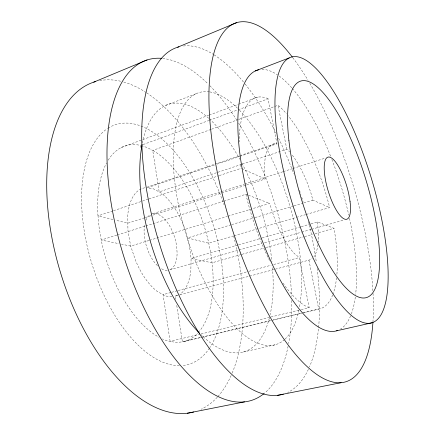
<?xml version="1.0" encoding="UTF-8"?>
<svg xmlns="http://www.w3.org/2000/svg" width="435" height="435" viewBox="0 0 435 435"><rect width="100%" height="100%" fill="white"/><g stroke="black" fill="none" stroke-linecap="round" stroke-linejoin="round"><path stroke-width="0.33" stroke-dasharray="2.17 1.63" d="M179.9 294.881L308.932 260.13L312.297 258.684M165.566 105.444L196.163 93.683M175.827 299.432L175.316 296.115L178.747 294.816M121.316 147.519L208.708 115.253M209.295 115.036L237.988 104.444M238.619 104.21L257.716 97.163M143.077 144.572L208.767 120.522M209.404 120.288L237.466 110.011M238.108 109.778L268.08 98.805L277.019 144.148M210.899 129.451L152.739 150.418L146.595 147.318L141.739 145.866M211.54 129.222L238.38 119.549M239.022 119.315L278.008 105.265L278.411 105.526A110.349 38.693 73.1 0 1 286.458 113.758M146.764 187.284L239.201 155.899M239.843 155.681L275.79 143.474L276.954 143.806L240.914 156.029M147.595 187.675L214.526 164.979M217.103 164.104L240.267 156.247M241.686 164.316L159.188 191.895L152.739 150.418L153.234 150.619A102.181 51.749 73.1 0 1 208.599 242.377L210.709 253.045L212.182 263.637A102.181 51.749 73.1 0 1 199.404 331.323M242.333 164.098L286.806 149.232L288.041 150.216A60.982 21.271 73.1 0 1 289.661 151.956M112.866 210.91L98.033 215.831L99.142 227.771L101.415 241.066A102.181 51.749 73.1 0 0 159.047 337.261M113.508 210.692L141.881 201.269M142.528 201.057L148.33 199.132M148.977 198.915L218.609 175.789M219.256 175.577L241.18 168.296M152.951 213.65L220.735 191.791M221.382 191.585L243.975 184.299M244.622 184.092L282.712 171.809M283.359 171.602L292.396 168.688M293.038 168.481L325.32 158.074M144.567 217.794L127.787 223.188L115.498 220.148M145.214 217.587L152.31 215.303M152.957 215.097L245.889 185.207M246.531 185L265.247 178.981L264.562 172.554A60.982 21.271 73.1 0 1 275.79 143.474M116.776 235.128L101.273 240.033L118.934 243.66M117.423 234.922L145.192 226.135M145.839 225.934L223.334 201.405M223.981 201.204L245.938 194.255L247.809 194.978M148.884 240.501L130.707 246.079L121.55 244.198M149.531 240.299L227.434 216.38M228.087 216.179L269.635 203.417L274.42 218.142A60.982 21.271 73.1 0 0 294.56 253.73L299.318 257.547L309.182 307.675L301.276 309.6M231.023 224.819L187.496 237.95L208.74 243.203L233.432 235.922M231.67 224.623L254.41 217.766M255.057 217.571L293.386 206.011M294.038 205.815L303.135 203.069M303.782 202.873L312.879 200.133L311.248 194.124A60.982 21.271 73.1 0 0 292.108 154.914M234.084 235.732L295.822 217.527M296.469 217.337L305.571 214.651M306.218 214.46L329.616 207.566L329.431 206.69A110.349 38.693 73.1 0 0 288.149 115.797M238.021 244.932L191.085 258.493L190.862 269.841A56.506 28.487 73.1 0 1 179.889 294.381M238.674 244.742L261.489 238.152M262.142 237.961L300.601 226.852M301.254 226.662L310.383 224.025M311.03 223.84L317.55 221.953L333.966 228.304L334.156 229.191A110.349 38.693 73.1 0 1 336.837 275.105M169.829 269.809L238.423 250.201M239.076 250.016L261.941 243.48M264.551 242.73L301.134 232.274M301.787 232.089L310.933 229.473M311.585 229.288L344.248 219.952M241.381 254.497L212.041 262.8L191.085 258.493L189.35 245.177L186.049 232.328A56.506 28.487 73.1 0 0 160.694 192.689L152.951 188.6L147.617 187.974M242.034 254.312L265.508 247.673M266.16 247.488L303.973 236.792M304.625 236.607L312.45 234.394M315.06 233.655L333.966 228.304M170.917 292.494L163.06 294.631L170.139 341.486L176.463 342.421L182.907 341.845L200.666 337.565M171.575 292.315L177.469 290.71M178.127 290.531L248.216 271.456M248.874 271.277L271.146 265.214M273.767 264.502L299.318 257.547M175.316 296.115L179.242 295.06M200.453 334.118L169.606 341.47A102.181 51.749 73.1 0 1 162.434 338.957M201.111 333.955L270.304 317.131M270.962 316.968L300.618 309.758M270.624 320.551L182.401 341.834L176.648 304.728M273.256 319.915L300.911 313.249M303.543 312.613L319.078 309.013A110.349 38.693 73.1 0 0 332.873 294.468M201.323 337.408L271.054 320.59M271.712 320.432L301.972 313.135M302.629 312.977L319.078 309.013M243.323 351.991L275.127 344.77M171.945 296.768L165.517 295.985L157.307 291.477A56.506 28.487 73.1 0 1 135.236 259.624L130.707 246.079L128.521 234.427L127.993 230.746L127.618 217.108A56.506 28.487 73.1 0 1 145.48 187.724M309.182 307.675L308.768 307.621A110.349 38.693 73.1 0 1 282.625 282.636M112.91 219.512L98.033 215.831L97.897 214.814A102.181 51.749 73.1 0 1 106.57 162.989M248.434 195.217L269.635 203.417M241.795 168.568L265.247 178.981M312.439 199.937L329.616 207.566M268.08 98.805L267.639 98.517A110.349 38.693 73.1 0 0 239.293 141.984M286.806 149.232L278.008 105.265M308.932 260.13L318.686 308.959M245.938 194.255L246.145 195.364A110.349 38.693 73.1 0 0 269.836 260.973M140.815 147.443L140.527 145.507L139.983 145.29A102.181 51.749 73.1 0 0 107.575 161.2M317.55 221.953L318.436 233.829A60.982 21.271 73.1 0 1 318.202 242.148M261.957 69.382A136.231 46.175 73.1 0 1 277.519 74.896M279.134 76.027A136.231 46.175 73.1 0 1 291.803 87.897M292.238 88.392A136.231 46.175 73.1 0 1 330.665 156.404M331.867 159.482A136.231 46.175 73.1 0 1 348.788 215.129M349.495 218.348A136.231 46.175 73.1 0 1 355.64 294.413M355.313 297.078A136.231 46.175 73.1 0 1 350.844 315.288M350.599 315.892A136.231 46.175 73.1 0 1 340.54 329.056M292.793 57.697A187.681 64.266 73.1 0 1 308.067 80.35M309.785 83.237A187.681 64.266 73.1 0 1 372.882 290.749M373.018 293.348A187.681 64.266 73.1 0 1 372.991 321.188M240.892 166.529A110.349 38.693 73.1 0 1 240.653 164.517M336.576 277.753A110.349 38.693 73.1 0 1 333.101 293.837M199.002 331.802A102.181 51.749 73.1 0 1 182.907 341.845M99.653 80.616A172.342 88.327 73.1 0 1 121.115 81.35M123.73 82.03A172.342 88.327 73.1 0 1 146.095 92.503M146.671 92.878A172.342 88.327 73.1 0 1 224.074 204.771M233.725 236.308A172.342 88.327 73.1 0 1 232.187 373.078M231.159 375.47A172.342 88.327 73.1 0 1 217.739 396.72M217.315 397.188A172.342 88.327 73.1 0 1 201.035 409.308M209.545 348.033A125.296 63.668 73.1 0 1 182.042 365.574M179.399 365.683A125.296 63.668 73.1 0 1 91.562 262.669A125.296 63.668 73.1 0 1 107.543 128.526M108.114 128.156A125.296 63.668 73.1 0 1 201.557 194.619A125.296 63.668 73.1 0 1 209.92 347.467M269.368 317.947A129.374 57.572 73.1 0 1 201.068 334.754M142.403 142.995A129.374 57.572 73.1 0 1 208.8 118.385M209.295 118.831A129.374 57.572 73.1 0 1 239.767 159.226M242.001 163.359A129.374 57.572 73.1 0 1 271.951 261.778M272.506 267.775A129.374 57.572 73.1 0 1 270.146 314.668M162.712 58.448A178.051 79.964 73.1 0 1 207.609 83.477M209.855 85.711A178.051 79.964 73.1 0 1 237.211 120.821M238.646 123.105A178.051 79.964 73.1 0 1 291.559 296.469M291.678 300.509A178.051 79.964 73.1 0 1 288.628 343.514M288.122 346.14A178.051 79.964 73.1 0 1 264.714 393.006M317.931 244.655A60.982 21.271 73.1 0 1 313.896 256.857M167.257 270.331A29.341 14.768 73.1 0 1 160.901 268.384M157.481 265.682A29.341 14.768 73.1 0 1 144.801 223.922M145.904 220.311A29.341 14.768 73.1 0 1 150.521 214.526M151.108 214.227A29.341 14.768 73.1 0 1 176.539 245.623L177.099 252.577A29.341 14.768 73.1 0 1 169.78 269.776M284.577 339.528A131.713 53.842 73.1 0 1 185.908 234.362A131.713 53.842 73.1 0 1 209.159 91.834M209.784 91.921A131.713 53.842 73.1 0 1 237.684 108.413M239.467 110.213A131.713 53.842 73.1 0 1 299.438 307.501M298.921 310.155A131.713 53.842 73.1 0 1 285.045 339.104M183.456 46.001A181.335 74.842 73.1 0 1 213.498 54.473M214.08 54.837A181.335 74.842 73.1 0 1 243.448 81.965M245.117 84.009A181.335 74.842 73.1 0 1 276.176 133.322M278.607 138.232A181.335 74.842 73.1 0 1 293.63 173.44M299.514 190.269A181.335 74.842 73.1 0 1 300.928 194.69M301.716 197.218A181.335 74.842 73.1 0 1 303.059 201.661M308.431 221.442A181.335 74.842 73.1 0 1 316.283 261.837M317.142 268.379A181.335 74.842 73.1 0 1 309.432 367.004M308.377 369.358A181.335 74.842 73.1 0 1 287.655 392.479"/><path stroke-width="0.65" d="M93.753 82.144L147.068 59.948M177.67 47.214L236.809 22.598M255.258 70.954L289.248 57.888M336.521 330.828L371.822 322.813A138.83 41.483 73.1 0 0 345.917 113.448A138.83 41.483 73.1 0 0 276.948 133.583A138.83 41.483 73.1 0 0 371.822 322.813M187.306 413.223L244.584 401.848M277.481 395.317L341.116 382.686M337.712 330.442A136.231 46.175 73.1 0 1 252.822 213.313A136.231 46.175 73.1 0 1 258.825 69.736M372.953 321.846A187.681 64.266 73.1 0 1 285.159 340.861A187.681 64.266 73.1 0 1 208.996 90.632A187.681 64.266 73.1 0 1 292.396 57.175M193.673 411.988A172.342 88.327 73.1 0 1 59.774 270.146A172.342 88.327 73.1 0 1 95.7 81.546M199.665 333.362A129.374 57.572 73.1 0 1 142.136 144.36M283.37 394.137A181.335 74.842 73.1 0 1 158.623 241.12A181.335 74.842 73.1 0 1 178.937 46.849M264.224 393.409A178.051 79.964 73.1 0 1 123.154 254.415A178.051 79.964 73.1 0 1 161.369 58.328M350.055 201.59L348.783 194.113A32.44 9.581 73.1 0 0 326.593 157.976A32.44 9.581 73.1 0 0 335.086 207.952A32.44 9.581 73.1 0 0 350.055 201.59M288.9 140.554A113.133 33.664 73.1 0 0 365.487 297.823A113.133 33.664 73.1 0 0 346.483 129.592A113.133 33.664 73.1 0 0 288.9 140.554"/></g></svg>
